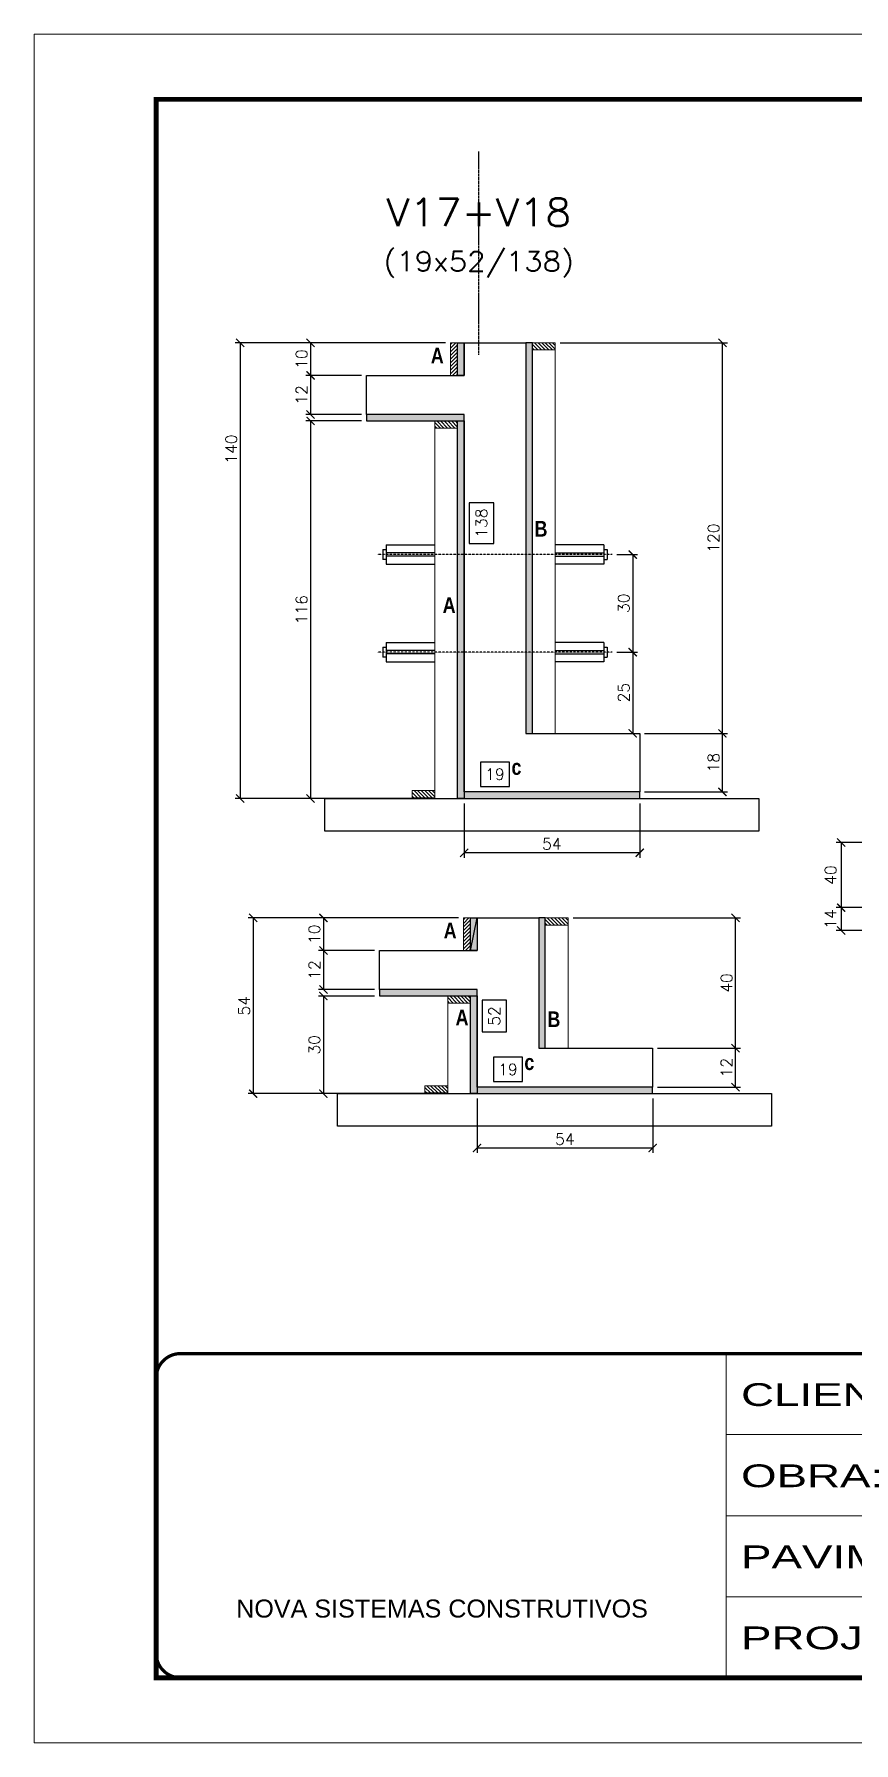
# Model space of a CAD drawing. Extents: x -10448 to -1189, y -11772 to 17235.
# Drawn here: x -5680 to -5176, y 8903 to 9953 of the extents above; entities that cross this region are included whole.
import ezdxf
from ezdxf.enums import TextEntityAlignment as Align

# ---------------------------------------------------------------- set-up
doc = ezdxf.new("R2010")
doc.units = 0
for name, pattern in [('CONTINUO', [0]), ('DASHED', [0.75, 0.5, -0.25]), ('HIDDEN', [0.375, 0.25, -0.125])]:
    doc.linetypes.add(name, pattern=pattern)
for name, color, linetype in [('barrote', 251, 'Continuous'), ('COTA', 241, 'Continuous'), ('Cota Seção (2x)', 4, 'Continuous'), ('detalhes', 4, 'Continuous'), ('Painéis', 200, 'Continuous'), ('TENSOR', 3, 'Continuous'), ('Texto de Titulo', 7, 'Continuous'), ('Texto Qtd Sarr', 242, 'Continuous')]:
    doc.layers.add(name, color=color, linetype=linetype)
for name, color, linetype, lineweight in [('CONCRETO', 251, 'Continuous', 25), ('Folhas', 255, 'Continuous', 9), ('Hachura', 251, 'Continuous', 9), ('Madeira', 126, 'Continuous', 18), ('SARRAFO DE PRESSAO', 251, 'DASHED', 9), ('Texto Seção', 7, 'Continuous', 15)]:
    doc.layers.add(name, color=color, linetype=linetype, lineweight=lineweight)
doc.styles.add('ARIAL', font='arial.ttf')
doc.styles.add('Romans', font='romans.shx')
doc.styles.add('TECNICA', font='techb___.ttf', dxfattribs={"height": 10})
doc.styles.add('Tecnologia', font='')
doc.styles.get('Tecnologia').set_extended_font_data('Forgotten Futurist')
doc.dimstyles.new('Cota Paínel', dxfattribs={"dimtxt": 7, "dimasz": 5, "dimexe": 3, "dimexo": 3, "dimgap": 3, "dimtad": 1, "dimdec": 1, "dimzin": 12, "dimdsep": 46, "dimtxsty": 'Romans', "dimblk": 'ARCHTICK', "dimcen": 0, "dimclrd": 4, "dimclre": 4, "dimclrt": 1, "dimadec": 1, "dimazin": 3, "dimtfac": 1, "dimtdec": 1, "dimtmove": 0, "dimatfit": 3, "dimldrblk": 'OBLIQUE', "dimfxl": 1, "dimtolj": 1, "dimtzin": 12, "dimarcsym": 0})
doc.dimstyles.new('Cota Seção (2x)', dxfattribs={"dimtxt": 7, "dimasz": 5, "dimexe": 3, "dimexo": 3, "dimgap": 2, "dimtad": 3, "dimdec": 1, "dimlfac": 0.5, "dimzin": 12, "dimdsep": 46, "dimtxsty": 'Romans', "dimblk": 'ARCHTICK', "dimcen": 0, "dimclrd": 4, "dimclre": 4, "dimclrt": 1, "dimadec": 1, "dimazin": 3, "dimtfac": 1, "dimtdec": 1, "dimtmove": 0, "dimatfit": 3, "dimldrblk": 'OBLIQUE', "dimfxl": 1, "dimtolj": 1, "dimtzin": 12, "dimarcsym": 0})
doc.dimstyles.new('Cota Seção interna', dxfattribs={"dimtxt": 7, "dimasz": 6, "dimexe": 0.18, "dimexo": 2, "dimgap": -4, "dimtad": 3, "dimdec": 1, "dimlfac": 0.5, "dimzin": 12, "dimdsep": 46, "dimtxsty": 'Romans', "dimblk": 'ARCHTICK', "dimcen": 0.09, "dimse1": 1, "dimse2": 1, "dimsd1": 1, "dimsd2": 1, "dimclrd": 180, "dimclre": 5, "dimclrt": 1, "dimadec": 0, "dimazin": 3, "dimtfac": 1, "dimtdec": 1, "dimtofl": 0, "dimtmove": 0, "dimatfit": 3, "dimldrblk": 'ARCHTICK', "dimfxl": 1, "dimtolj": 1, "dimtzin": 0, "dimarcsym": 0})

# ---------------------------------------------------------------- blocks, each defined once
blk = doc.blocks.new('9999999999')
at = {"color": 30, "linetype": 'CONTINUO'}
for p, q in [((98564.6, 34230.2), (98564.6, 34429.4)), ((98564.6, 34379.6), (99584, 34379.6)), ((98564.6, 34329.8), (99488, 34329.8)), ((98564.6, 34280), (99488, 34280))]:
    blk.add_line(p, q, dxfattribs=at)
at = {"color": 30, "linetype": 'CONTINUO', "const_width": 2}
blk.add_lwpolyline([(99584, 34230.2), (99584, 34414.4, 0.414214), (99569, 34429.4), (98229, 34429.4, 0.414214), (98214, 34414.4), (98214, 34245.2, 0.414214), (98229, 34230.2), (99584, 34230.2)], format="xyb", dxfattribs=at)
at = {"layer": 'Folhas'}
blk.add_lwpolyline([(98139, 34190.2), (99624, 34190.2), (99624, 35240.2), (98139, 35240.2)], close=True, dxfattribs=at)
at = {"layer": 'Folhas', "color": 30, "const_width": 3}
blk.add_lwpolyline([(98214, 34230.2), (99584, 34230.2), (99584, 35200.2), (98214, 35200.2)], close=True, dxfattribs=at)
at = {"color": 7, "linetype": 'Continuous', "ltscale": 5, "style": 'ARIAL'}
blk.add_text('NOVA SISTEMAS CONSTRUTIVOS', height=11.059, dxfattribs=at).set_placement((98263.2, 34267.2))
at = {"layer": 'Folhas', "color": 7, "style": 'Tecnologia', "width": 1.5}
for s, p in [('CLIENTE:', (98573.7, 34397.2)), ('OBRA:', (98573.7, 34347.3)), ('PAVIMENTO:', (98573.7, 34297.5)), ('PROJETO:', (98573.7, 34247.7))]:
    blk.add_text(s, height=14, dxfattribs=at).set_placement(p)
blk = doc.blocks.new('_ArchTick')
at = {"color": 0, "linetype": 'ByBlock', "const_width": 0.15}
blk.add_lwpolyline([(-0.5, -0.5), (0.5, 0.5)], dxfattribs=at)
blk = doc.blocks.new('*D721')
at = {"layer": 'COTA', "color": 4, "lineweight": -2, "transparency": 16777216}
for p, q in [((-5426.8, 9763.1), (-5512.8, 9763.1)), ((-5509.8, 9763.1), (-5509.8, 9743.1)), ((-5478.4, 9743.1), (-5512.8, 9743.1))]:
    blk.add_line(p, q, dxfattribs=at)
at = {"layer": 'Defpoints', "color": 0, "transparency": 16777216}
for p in [(-5423.8, 9763.1), (-5509.8, 9743.1), (-5475.4, 9743.1)]:
    blk.add_point(p, dxfattribs=at)
at = {"layer": 'COTA', "color": 4, "lineweight": -2, "transparency": 16777216, "xscale": 5, "yscale": 5, "zscale": 5}
for p, rotation in [((-5509.8, 9763.1), 90), ((-5509.8, 9743.1), 270)]:
    blk.add_blockref('_ArchTick', p, dxfattribs=dict(at, rotation=rotation))
at = {"layer": 'COTA', "color": 1, "transparency": 16777216, "insert": (-5515.3, 9753.1), "char_height": 7, "attachment_point": 5, "rotation": 90, "style": 'Romans'}
blk.add_mtext('\\A1;10', dxfattribs=at)
blk = doc.blocks.new('_Oblique')
at = {"color": 0, "linetype": 'ByBlock', "lineweight": -2}
blk.add_line((-0.5, -0.5), (0.5, 0.5), dxfattribs=at)
blk = doc.blocks.new('*D722')
at = {"layer": 'COTA', "color": 4, "lineweight": -2, "transparency": 16777216}
for p, q in [((-5321.4, 9573), (-5308.7, 9573)), ((-5311.7, 9573), (-5311.7, 9523.1)), ((-5321.4, 9523.1), (-5308.7, 9523.1))]:
    blk.add_line(p, q, dxfattribs=at)
at = {"layer": 'Defpoints', "color": 0, "transparency": 16777216}
for p in [(-5324.4, 9573), (-5324.4, 9523.1), (-5311.7, 9523.1)]:
    blk.add_point(p, dxfattribs=at)
at = {"layer": 'COTA', "color": 4, "lineweight": -2, "transparency": 16777216, "xscale": 5, "yscale": 5, "zscale": 5}
for p, rotation in [((-5311.7, 9573), 90), ((-5311.7, 9523.1), 270)]:
    blk.add_blockref('_ArchTick', p, dxfattribs=dict(at, rotation=rotation))
at = {"layer": 'COTA', "color": 1, "transparency": 16777216, "insert": (-5317.2, 9548.1), "char_height": 7, "attachment_point": 5, "rotation": 90, "style": 'Romans'}
blk.add_mtext('\\A1;25', dxfattribs=at)
blk = doc.blocks.new('*D723')
at = {"layer": 'COTA', "color": 4, "lineweight": -2, "transparency": 16777216}
for p, q in [((-5478.4, 9743.1), (-5512.8, 9743.1)), ((-5509.8, 9743.1), (-5509.8, 9719.1)), ((-5478.4, 9719.1), (-5512.8, 9719.1))]:
    blk.add_line(p, q, dxfattribs=at)
at = {"layer": 'Defpoints', "color": 0, "transparency": 16777216}
for p in [(-5475.4, 9743.1), (-5509.8, 9719.1), (-5475.4, 9719.1)]:
    blk.add_point(p, dxfattribs=at)
at = {"layer": 'COTA', "color": 4, "lineweight": -2, "transparency": 16777216, "xscale": 5, "yscale": 5, "zscale": 5}
for p, rotation in [((-5509.8, 9743.1), 90), ((-5509.8, 9719.1), 270)]:
    blk.add_blockref('_ArchTick', p, dxfattribs=dict(at, rotation=rotation))
at = {"layer": 'COTA', "color": 1, "transparency": 16777216, "insert": (-5515.3, 9731.1), "char_height": 7, "attachment_point": 5, "rotation": 90, "style": 'Romans'}
blk.add_mtext('\\A1;12', dxfattribs=at)
blk = doc.blocks.new('*D724')
at = {"layer": 'COTA', "color": 4, "lineweight": -2, "transparency": 16777216}
for p, q in [((-5478.4, 9715.1), (-5512.8, 9715.1)), ((-5509.8, 9715.1), (-5509.8, 9483.1)), ((-5436.4, 9483.1), (-5512.8, 9483.1))]:
    blk.add_line(p, q, dxfattribs=at)
at = {"layer": 'Defpoints', "color": 0, "transparency": 16777216}
for p in [(-5475.4, 9715.1), (-5509.8, 9483.1), (-5433.4, 9483.1)]:
    blk.add_point(p, dxfattribs=at)
at = {"layer": 'COTA', "color": 4, "lineweight": -2, "transparency": 16777216, "xscale": 5, "yscale": 5, "zscale": 5}
for p, rotation in [((-5509.8, 9715.1), 90), ((-5509.8, 9483.1), 270)]:
    blk.add_blockref('_ArchTick', p, dxfattribs=dict(at, rotation=rotation))
at = {"layer": 'COTA', "color": 1, "transparency": 16777216, "insert": (-5515.3, 9599.1), "char_height": 7, "attachment_point": 5, "rotation": 90, "style": 'Romans'}
blk.add_mtext('\\A1;116', dxfattribs=at)
blk = doc.blocks.new('*D725')
at = {"layer": 'COTA', "color": 4, "lineweight": -2, "transparency": 16777216}
for p, q in [((-5426.8, 9763.1), (-5556.1, 9763.1)), ((-5553.1, 9763.1), (-5553.1, 9483.1)), ((-5436.4, 9483.1), (-5556.1, 9483.1))]:
    blk.add_line(p, q, dxfattribs=at)
at = {"layer": 'Defpoints', "color": 0, "transparency": 16777216}
for p in [(-5423.8, 9763.1), (-5553.1, 9483.1), (-5433.4, 9483.1)]:
    blk.add_point(p, dxfattribs=at)
at = {"layer": 'COTA', "color": 4, "lineweight": -2, "transparency": 16777216, "xscale": 5, "yscale": 5, "zscale": 5}
for p, rotation in [((-5553.1, 9763.1), 90), ((-5553.1, 9483.1), 270)]:
    blk.add_blockref('_ArchTick', p, dxfattribs=dict(at, rotation=rotation))
at = {"layer": 'COTA', "color": 1, "transparency": 16777216, "insert": (-5558.6, 9697.8), "char_height": 7, "attachment_point": 5, "rotation": 90, "style": 'Romans'}
blk.add_mtext('\\A1;140', dxfattribs=at)
blk = doc.blocks.new('*D726')
at = {"layer": 'Cota Seção (2x)', "color": 180, "lineweight": -2, "transparency": 16777216}
for p, q in [((-5397.2, 9664.8), (-5412.2, 9664.8)), ((-5412.2, 9664.8), (-5412.2, 9639.8)), ((-5397.2, 9639.8), (-5397.2, 9664.8)), ((-5412.2, 9639.8), (-5397.2, 9639.8))]:
    blk.add_line(p, q, dxfattribs=at)
at = {"layer": 'Defpoints', "color": 0, "transparency": 16777216}
for p in [(-5415.4, 9763.1), (-5415.4, 9487.1), (-5393.2, 9487.1)]:
    blk.add_point(p, dxfattribs=at)
at = {"layer": 'Cota Seção (2x)', "color": 1, "transparency": 16777216, "insert": (-5404.7, 9652.3), "char_height": 7, "attachment_point": 5, "rotation": 90, "style": 'Romans'}
blk.add_mtext('\\A1;138', dxfattribs=at)
blk = doc.blocks.new('*D727')
at = {"layer": 'COTA', "color": 4, "lineweight": -2, "transparency": 16777216}
for p, q in [((-5415.4, 9480.1), (-5415.4, 9446.7)), ((-5307.4, 9480.1), (-5307.4, 9446.7)), ((-5307.4, 9449.7), (-5415.4, 9449.7))]:
    blk.add_line(p, q, dxfattribs=at)
at = {"layer": 'Defpoints', "color": 0, "transparency": 16777216}
for p in [(-5415.4, 9483.1), (-5307.4, 9483.1), (-5415.4, 9449.7)]:
    blk.add_point(p, dxfattribs=at)
at = {"layer": 'COTA', "color": 4, "lineweight": -2, "transparency": 16777216, "xscale": 5, "yscale": 5, "zscale": 5}
for p, rotation in [((-5415.4, 9449.7), 179.9999999998437), ((-5307.4, 9449.7), 359.9999999998437)]:
    blk.add_blockref('_ArchTick', p, dxfattribs=dict(at, rotation=rotation))
at = {"layer": 'COTA', "color": 1, "transparency": 16777216, "insert": (-5361.4, 9455.2), "char_height": 7, "attachment_point": 5, "style": 'Romans'}
blk.add_mtext('\\A1;54', dxfattribs=at)
blk = doc.blocks.new('*D728')
at = {"layer": 'Cota Seção (2x)', "color": 180, "lineweight": -2, "transparency": 16777216}
for p, q in [((-5387.4, 9505.5), (-5405.4, 9505.5)), ((-5405.4, 9505.5), (-5405.4, 9490.5)), ((-5387.4, 9490.5), (-5387.4, 9505.5)), ((-5405.4, 9490.5), (-5387.4, 9490.5))]:
    blk.add_line(p, q, dxfattribs=at)
at = {"layer": 'Defpoints', "color": 0, "transparency": 16777216}
for p in [(-5415.4, 9763.1), (-5377.4, 9763.1), (-5415.4, 9486.5)]:
    blk.add_point(p, dxfattribs=at)
at = {"layer": 'Cota Seção (2x)', "color": 1, "transparency": 16777216, "insert": (-5396.4, 9498), "char_height": 7, "attachment_point": 5, "style": 'Romans'}
blk.add_mtext('\\A1;19', dxfattribs=at)
blk = doc.blocks.new('*D729')
at = {"layer": 'COTA', "color": 4, "lineweight": -2, "transparency": 16777216}
for p, q in [((-5304.4, 9523.1), (-5253.5, 9523.1)), ((-5256.5, 9487.1), (-5256.5, 9523.1)), ((-5304.4, 9487.1), (-5253.5, 9487.1))]:
    blk.add_line(p, q, dxfattribs=at)
at = {"layer": 'Defpoints', "color": 0, "transparency": 16777216}
for p in [(-5307.4, 9523.1), (-5256.5, 9523.1), (-5307.4, 9487.1)]:
    blk.add_point(p, dxfattribs=at)
at = {"layer": 'COTA', "color": 4, "lineweight": -2, "transparency": 16777216, "xscale": 5, "yscale": 5, "zscale": 5}
for p, rotation in [((-5256.5, 9523.1), 90), ((-5256.5, 9487.1), 270)]:
    blk.add_blockref('_ArchTick', p, dxfattribs=dict(at, rotation=rotation))
at = {"layer": 'COTA', "color": 1, "transparency": 16777216, "insert": (-5262, 9505.1), "char_height": 7, "attachment_point": 5, "rotation": 90, "style": 'Romans'}
blk.add_mtext('\\A1;18', dxfattribs=at)
blk = doc.blocks.new('*D730')
at = {"layer": 'COTA', "color": 4, "lineweight": -2, "transparency": 16777216}
for p, q in [((-5356.4, 9763.1), (-5253.5, 9763.1)), ((-5256.5, 9523.1), (-5256.5, 9763.1)), ((-5304.4, 9523.1), (-5253.5, 9523.1))]:
    blk.add_line(p, q, dxfattribs=at)
at = {"layer": 'Defpoints', "color": 0, "transparency": 16777216}
for p in [(-5359.4, 9763.1), (-5256.5, 9763.1), (-5307.4, 9523.1)]:
    blk.add_point(p, dxfattribs=at)
at = {"layer": 'COTA', "color": 4, "lineweight": -2, "transparency": 16777216, "xscale": 5, "yscale": 5, "zscale": 5}
for p, rotation in [((-5256.5, 9763.1), 90), ((-5256.5, 9523.1), 270)]:
    blk.add_blockref('_ArchTick', p, dxfattribs=dict(at, rotation=rotation))
at = {"layer": 'COTA', "color": 1, "transparency": 16777216, "insert": (-5262, 9643.1), "char_height": 7, "attachment_point": 5, "rotation": 90, "style": 'Romans'}
blk.add_mtext('\\A1;120', dxfattribs=at)
blk = doc.blocks.new('titulo1')
at = {"layer": 'Defpoints', "color": 252, "linetype": 'HIDDEN', "ltscale": 2}
blk.add_line((0, 0), (0, 125), dxfattribs=at)
at = {"layer": 'Defpoints', "style": 'Romans', "oblique": 15}
blk.add_attdef('FOLHA', text='', height=10, dxfattribs=at).set_placement((0, 15.6), align=Align.MIDDLE_CENTER)
at = {"layer": 'Texto Qtd Sarr', "color": 3, "style": 'Romans', "oblique": 15}
for tag, height, p in [('TITULO', 17, (0, 71.4)), ('SEÇÃO', 12, (0, 41.5))]:
    blk.add_attdef(tag, text='', height=height, dxfattribs=at).set_placement(p, align=Align.MIDDLE_CENTER)
blk = doc.blocks.new('*D731')
at = {"layer": 'COTA', "color": 4, "lineweight": -2, "transparency": 16777216}
for p, q in [((-5321.4, 9633), (-5308.7, 9633)), ((-5311.7, 9633), (-5311.7, 9573.1)), ((-5321.4, 9573.1), (-5308.7, 9573.1))]:
    blk.add_line(p, q, dxfattribs=at)
at = {"layer": 'Defpoints', "color": 0, "transparency": 16777216}
for p in [(-5324.4, 9633), (-5324.4, 9573.1), (-5311.7, 9573.1)]:
    blk.add_point(p, dxfattribs=at)
at = {"layer": 'COTA', "color": 4, "lineweight": -2, "transparency": 16777216, "xscale": 5, "yscale": 5, "zscale": 5}
for p, rotation in [((-5311.7, 9633), 90), ((-5311.7, 9573.1), 270)]:
    blk.add_blockref('_ArchTick', p, dxfattribs=dict(at, rotation=rotation))
at = {"layer": 'COTA', "color": 1, "transparency": 16777216, "insert": (-5317.2, 9603.1), "char_height": 7, "attachment_point": 5, "rotation": 90, "style": 'Romans'}
blk.add_mtext('\\A1;30', dxfattribs=at)
blk = doc.blocks.new('*D732')
at = {"layer": 'COTA', "color": 4, "lineweight": -2, "transparency": 16777216}
for p, q in [((-5418.8, 9409.7), (-5504.9, 9409.7)), ((-5501.9, 9409.7), (-5501.9, 9389.7)), ((-5470.4, 9389.7), (-5504.9, 9389.7))]:
    blk.add_line(p, q, dxfattribs=at)
at = {"layer": 'Defpoints', "color": 0, "transparency": 16777216}
for p in [(-5415.8, 9409.7), (-5501.9, 9389.7), (-5467.4, 9389.7)]:
    blk.add_point(p, dxfattribs=at)
at = {"layer": 'COTA', "color": 4, "lineweight": -2, "transparency": 16777216, "xscale": 5, "yscale": 5, "zscale": 5}
for p, rotation in [((-5501.9, 9409.7), 90), ((-5501.9, 9389.7), 270)]:
    blk.add_blockref('_ArchTick', p, dxfattribs=dict(at, rotation=rotation))
at = {"layer": 'COTA', "color": 1, "transparency": 16777216, "insert": (-5507.4, 9399.7), "char_height": 7, "attachment_point": 5, "rotation": 90, "style": 'Romans'}
blk.add_mtext('\\A1;10', dxfattribs=at)
blk = doc.blocks.new('*D733')
at = {"layer": 'COTA', "color": 4, "lineweight": -2, "transparency": 16777216}
for p, q in [((-5470.4, 9389.7), (-5504.9, 9389.7)), ((-5501.9, 9389.7), (-5501.9, 9365.7)), ((-5470.4, 9365.7), (-5504.9, 9365.7))]:
    blk.add_line(p, q, dxfattribs=at)
at = {"layer": 'Defpoints', "color": 0, "transparency": 16777216}
for p in [(-5467.4, 9389.7), (-5501.9, 9365.7), (-5467.4, 9365.7)]:
    blk.add_point(p, dxfattribs=at)
at = {"layer": 'COTA', "color": 4, "lineweight": -2, "transparency": 16777216, "xscale": 5, "yscale": 5, "zscale": 5}
for p, rotation in [((-5501.9, 9389.7), 90), ((-5501.9, 9365.7), 270)]:
    blk.add_blockref('_ArchTick', p, dxfattribs=dict(at, rotation=rotation))
at = {"layer": 'COTA', "color": 1, "transparency": 16777216, "insert": (-5507.4, 9377.7), "char_height": 7, "attachment_point": 5, "rotation": 90, "style": 'Romans'}
blk.add_mtext('\\A1;12', dxfattribs=at)
blk = doc.blocks.new('*D734')
at = {"layer": 'COTA', "color": 4, "lineweight": -2, "transparency": 16777216}
for p, q in [((-5470.4, 9361.7), (-5504.9, 9361.7)), ((-5501.9, 9361.7), (-5501.9, 9301.7)), ((-5428.4, 9301.7), (-5504.9, 9301.7))]:
    blk.add_line(p, q, dxfattribs=at)
at = {"layer": 'Defpoints', "color": 0, "transparency": 16777216}
for p in [(-5467.4, 9361.7), (-5501.9, 9301.7), (-5425.4, 9301.7)]:
    blk.add_point(p, dxfattribs=at)
at = {"layer": 'COTA', "color": 4, "lineweight": -2, "transparency": 16777216, "xscale": 5, "yscale": 5, "zscale": 5}
for p, rotation in [((-5501.9, 9361.7), 90), ((-5501.9, 9301.7), 270)]:
    blk.add_blockref('_ArchTick', p, dxfattribs=dict(at, rotation=rotation))
at = {"layer": 'COTA', "color": 1, "transparency": 16777216, "insert": (-5507.4, 9331.7), "char_height": 7, "attachment_point": 5, "rotation": 90, "style": 'Romans'}
blk.add_mtext('\\A1;30', dxfattribs=at)
blk = doc.blocks.new('*D735')
at = {"layer": 'COTA', "color": 4, "lineweight": -2, "transparency": 16777216}
for p, q in [((-5418.8, 9409.7), (-5548.1, 9409.7)), ((-5545.1, 9409.7), (-5545.1, 9301.7)), ((-5428.4, 9301.7), (-5548.1, 9301.7))]:
    blk.add_line(p, q, dxfattribs=at)
at = {"layer": 'Defpoints', "color": 0, "transparency": 16777216}
for p in [(-5415.8, 9409.7), (-5545.1, 9301.7), (-5425.4, 9301.7)]:
    blk.add_point(p, dxfattribs=at)
at = {"layer": 'COTA', "color": 4, "lineweight": -2, "transparency": 16777216, "xscale": 5, "yscale": 5, "zscale": 5}
for p, rotation in [((-5545.1, 9409.7), 90), ((-5545.1, 9301.7), 270)]:
    blk.add_blockref('_ArchTick', p, dxfattribs=dict(at, rotation=rotation))
at = {"layer": 'COTA', "color": 1, "transparency": 16777216, "insert": (-5550.6, 9355.7), "char_height": 7, "attachment_point": 5, "rotation": 90, "style": 'Romans'}
blk.add_mtext('\\A1;54', dxfattribs=at)
blk = doc.blocks.new('*D736')
at = {"layer": 'Cota Seção (2x)', "color": 180, "lineweight": -2, "transparency": 16777216}
for p, q in [((-5389.3, 9359.1), (-5404.3, 9359.1)), ((-5404.3, 9359.1), (-5404.3, 9339.7)), ((-5389.3, 9339.7), (-5389.3, 9359.1)), ((-5404.3, 9339.7), (-5389.3, 9339.7))]:
    blk.add_line(p, q, dxfattribs=at)
at = {"layer": 'Defpoints', "color": 0, "transparency": 16777216}
for p in [(-5407.4, 9409.7), (-5407.4, 9305.7), (-5385.3, 9305.7)]:
    blk.add_point(p, dxfattribs=at)
at = {"layer": 'Cota Seção (2x)', "color": 1, "transparency": 16777216, "insert": (-5396.8, 9349.4), "char_height": 7, "attachment_point": 5, "rotation": 90, "style": 'Romans'}
blk.add_mtext('\\A1;52', dxfattribs=at)
blk = doc.blocks.new('*D737')
at = {"layer": 'COTA', "color": 4, "lineweight": -2, "transparency": 16777216}
for p, q in [((-5407.4, 9298.7), (-5407.4, 9265.3)), ((-5299.4, 9298.7), (-5299.4, 9265.3)), ((-5299.4, 9268.3), (-5407.4, 9268.3))]:
    blk.add_line(p, q, dxfattribs=at)
at = {"layer": 'Defpoints', "color": 0, "transparency": 16777216}
for p in [(-5407.4, 9301.7), (-5299.4, 9301.7), (-5407.4, 9268.3)]:
    blk.add_point(p, dxfattribs=at)
at = {"layer": 'COTA', "color": 4, "lineweight": -2, "transparency": 16777216, "xscale": 5, "yscale": 5, "zscale": 5}
for p, rotation in [((-5407.4, 9268.3), 179.9999999998437), ((-5299.4, 9268.3), 359.9999999998437)]:
    blk.add_blockref('_ArchTick', p, dxfattribs=dict(at, rotation=rotation))
at = {"layer": 'COTA', "color": 1, "transparency": 16777216, "insert": (-5353.4, 9273.8), "char_height": 7, "attachment_point": 5, "style": 'Romans'}
blk.add_mtext('\\A1;54', dxfattribs=at)
blk = doc.blocks.new('*D738')
at = {"layer": 'Cota Seção (2x)', "color": 180, "lineweight": -2, "transparency": 16777216}
for p, q in [((-5379.4, 9324.1), (-5397.4, 9324.1)), ((-5397.4, 9324.1), (-5397.4, 9309.1)), ((-5379.4, 9309.1), (-5379.4, 9324.1)), ((-5397.4, 9309.1), (-5379.4, 9309.1))]:
    blk.add_line(p, q, dxfattribs=at)
at = {"layer": 'Defpoints', "color": 0, "transparency": 16777216}
for p in [(-5407.4, 9409.7), (-5369.4, 9409.7), (-5407.4, 9305.1)]:
    blk.add_point(p, dxfattribs=at)
at = {"layer": 'Cota Seção (2x)', "color": 1, "transparency": 16777216, "insert": (-5388.4, 9316.6), "char_height": 7, "attachment_point": 5, "style": 'Romans'}
blk.add_mtext('\\A1;19', dxfattribs=at)
blk = doc.blocks.new('*D739')
at = {"layer": 'COTA', "color": 4, "lineweight": -2, "transparency": 16777216}
for p, q in [((-5296.4, 9329.7), (-5245.5, 9329.7)), ((-5248.5, 9305.7), (-5248.5, 9329.7)), ((-5296.4, 9305.7), (-5245.5, 9305.7))]:
    blk.add_line(p, q, dxfattribs=at)
at = {"layer": 'Defpoints', "color": 0, "transparency": 16777216}
for p in [(-5299.4, 9329.7), (-5248.5, 9329.7), (-5299.4, 9305.7)]:
    blk.add_point(p, dxfattribs=at)
at = {"layer": 'COTA', "color": 4, "lineweight": -2, "transparency": 16777216, "xscale": 5, "yscale": 5, "zscale": 5}
for p, rotation in [((-5248.5, 9329.7), 90), ((-5248.5, 9305.7), 270)]:
    blk.add_blockref('_ArchTick', p, dxfattribs=dict(at, rotation=rotation))
at = {"layer": 'COTA', "color": 1, "transparency": 16777216, "insert": (-5254, 9317.7), "char_height": 7, "attachment_point": 5, "rotation": 90, "style": 'Romans'}
blk.add_mtext('\\A1;12', dxfattribs=at)
blk = doc.blocks.new('*D740')
at = {"layer": 'COTA', "color": 4, "lineweight": -2, "transparency": 16777216}
for p, q in [((-5348.4, 9409.7), (-5245.5, 9409.7)), ((-5248.5, 9329.7), (-5248.5, 9409.7)), ((-5296.4, 9329.7), (-5245.5, 9329.7))]:
    blk.add_line(p, q, dxfattribs=at)
at = {"layer": 'Defpoints', "color": 0, "transparency": 16777216}
for p in [(-5351.4, 9409.7), (-5248.5, 9409.7), (-5299.4, 9329.7)]:
    blk.add_point(p, dxfattribs=at)
at = {"layer": 'COTA', "color": 4, "lineweight": -2, "transparency": 16777216, "xscale": 5, "yscale": 5, "zscale": 5}
for p, rotation in [((-5248.5, 9409.7), 90), ((-5248.5, 9329.7), 270)]:
    blk.add_blockref('_ArchTick', p, dxfattribs=dict(at, rotation=rotation))
at = {"layer": 'COTA', "color": 1, "transparency": 16777216, "insert": (-5254, 9369.7), "char_height": 7, "attachment_point": 5, "rotation": 90, "style": 'Romans'}
blk.add_mtext('\\A1;40', dxfattribs=at)
blk = doc.blocks.new('*D1244')
at = {"layer": 'COTA', "color": 4, "lineweight": -2, "transparency": 16777216}
for p, q in [((-5164.4, 9456), (-5186.5, 9456)), ((-5183.5, 9456), (-5183.5, 9416)), ((-5164.4, 9416), (-5186.5, 9416))]:
    blk.add_line(p, q, dxfattribs=at)
at = {"layer": 'Defpoints', "color": 0, "transparency": 16777216}
for p in [(-5161.4, 9456), (-5183.5, 9416), (-5161.4, 9416)]:
    blk.add_point(p, dxfattribs=at)
at = {"layer": 'COTA', "color": 4, "lineweight": -2, "transparency": 16777216, "xscale": 5, "yscale": 5, "zscale": 5}
for p, rotation in [((-5183.5, 9456), 90), ((-5183.5, 9416), 270)]:
    blk.add_blockref('_ArchTick', p, dxfattribs=dict(at, rotation=rotation))
at = {"layer": 'COTA', "color": 1, "transparency": 16777216, "insert": (-5190, 9436), "char_height": 7, "attachment_point": 5, "rotation": 90, "style": 'Romans'}
blk.add_mtext('\\A1;40', dxfattribs=at)
blk = doc.blocks.new('*D1245')
at = {"layer": 'COTA', "color": 4, "lineweight": -2, "transparency": 16777216}
for p, q in [((-5164.4, 9416), (-5186.5, 9416)), ((-5183.5, 9416), (-5183.5, 9402)), ((-5164.4, 9402), (-5186.5, 9402))]:
    blk.add_line(p, q, dxfattribs=at)
at = {"layer": 'Defpoints', "color": 0, "transparency": 16777216}
for p in [(-5161.4, 9416), (-5183.5, 9402), (-5161.4, 9402)]:
    blk.add_point(p, dxfattribs=at)
at = {"layer": 'COTA', "color": 4, "lineweight": -2, "transparency": 16777216, "xscale": 5, "yscale": 5, "zscale": 5}
for p, rotation in [((-5183.5, 9416), 90), ((-5183.5, 9402), 270)]:
    blk.add_blockref('_ArchTick', p, dxfattribs=dict(at, rotation=rotation))
at = {"layer": 'COTA', "color": 1, "transparency": 16777216, "insert": (-5190, 9409), "char_height": 7, "attachment_point": 5, "rotation": 90, "style": 'Romans'}
blk.add_mtext('\\A1;14', dxfattribs=at)

msp = doc.modelspace()

# ---------------------------------------------------------------- hatches: boundary and pattern name
at = {"layer": 'Hachura'}
h = msp.add_hatch(dxfattribs=at)
h.set_pattern_fill('ANSI31', color=256, scale=0.5, angle=180, style=0)
h.set_pattern_definition([(225, (-13904.6089, -13450.9729), (1.12253202, -1.12253202), [])])
h.paths.add_polyline_path([(-5419.37, 9763.1), (-5423.77, 9763.1), (-5423.77, 9743.1), (-5419.37, 9743.1)])
h = msp.add_hatch(color=256, dxfattribs=at)
h.dxf.hatch_style = 1
h.paths.add_polyline_path([(-5419.37, 9763.1), (-5415.37, 9763.1), (-5415.37, 9743.1), (-5419.37, 9743.1)])
h = msp.add_hatch(color=256, dxfattribs=at)
h.dxf.hatch_style = 1
h.paths.add_polyline_path([(-5377.37, 9523.1), (-5373.37, 9523.1), (-5373.37, 9763.1), (-5377.37, 9763.1)])
h = msp.add_hatch(dxfattribs=at)
h.set_pattern_fill('ANSI31', color=256, scale=0.5, angle=90, style=0)
h.set_pattern_definition([(135, (-28178.5304, 18066.346), (-1.12253202, -1.12253202), [])])
h.paths.add_polyline_path([(-5359.37, 9763.1), (-5359.37, 9758.7), (-5373.37, 9758.7), (-5373.37, 9763.1)])
h = msp.add_hatch(color=256, dxfattribs=at)
h.dxf.hatch_style = 1
h.paths.add_polyline_path([(-5415.37, 9715.1), (-5415.37, 9719.1), (-5475.37, 9719.1), (-5475.37, 9715.1)])
h = msp.add_hatch(dxfattribs=at)
h.set_pattern_fill('ANSI31', color=256, scale=0.5, angle=270, style=0)
h.set_pattern_definition([(315, (17780.71, 1229.8585), (1.12253202, 1.12253202), [])])
h.paths.add_polyline_path([(-5433.37, 9715.1), (-5433.37, 9710.7), (-5419.37, 9710.7), (-5419.37, 9715.1)])
h = msp.add_hatch(color=256, dxfattribs=at)
h.dxf.hatch_style = 1
h.paths.add_polyline_path([(-5415.37, 9715.1), (-5419.37, 9715.1), (-5419.37, 9483.1), (-5415.37, 9483.1)])
h = msp.add_hatch(dxfattribs=at)
h.set_pattern_fill('ANSI31', color=256, scale=0.5, angle=270, style=0)
h.set_pattern_definition([(315, (17636.71, 1253.8585), (1.12253202, 1.12253202), [])])
h.paths.add_polyline_path([(-5447.37, 9483.5), (-5447.37, 9487.9), (-5433.37, 9487.9), (-5433.37, 9483.5)])
h = msp.add_hatch(color=256, dxfattribs=at)
h.dxf.hatch_style = 1
h.paths.add_polyline_path([(-5307.37, 9483.1), (-5307.37, 9487.1), (-5415.37, 9487.1), (-5415.37, 9483.1)])
h = msp.add_hatch(dxfattribs=at)
h.set_pattern_fill('ANSI31', color=256, scale=0.5, angle=180, style=0)
h.set_pattern_definition([(225, (-13896.6863, -13804.3448), (1.12253202, -1.12253202), [])])
h.paths.add_polyline_path([(-5411.44, 9409.73), (-5415.84, 9409.73), (-5415.84, 9389.73), (-5411.44, 9389.73)])
h = msp.add_hatch(color=256, dxfattribs=at)
h.dxf.hatch_style = 1
h.paths.add_polyline_path([(-5411.44, 9409.73), (-5407.44, 9409.73), (-5407.44, 9389.73), (-5411.44, 9389.73)])
h = msp.add_hatch(color=256, dxfattribs=at)
h.dxf.hatch_style = 1
h.paths.add_polyline_path([(-5369.44, 9329.73), (-5365.44, 9329.73), (-5365.44, 9409.73), (-5369.44, 9409.73)])
h = msp.add_hatch(dxfattribs=at)
h.set_pattern_fill('ANSI31', color=256, scale=0.5, angle=90, style=0)
h.set_pattern_definition([(135, (-28170.6079, 17712.974), (-1.12253202, -1.12253202), [])])
h.paths.add_polyline_path([(-5351.44, 9409.73), (-5351.44, 9405.33), (-5365.44, 9405.33), (-5365.44, 9409.73)])
h = msp.add_hatch(color=256, dxfattribs=at)
h.dxf.hatch_style = 1
h.paths.add_polyline_path([(-5407.44, 9361.73), (-5407.44, 9365.73), (-5467.44, 9365.73), (-5467.44, 9361.73)])
h = msp.add_hatch(dxfattribs=at)
h.set_pattern_fill('ANSI31', color=256, scale=0.5, angle=270, style=0)
h.set_pattern_definition([(315, (17788.6325, 876.4865), (1.12253202, 1.12253202), [])])
h.paths.add_polyline_path([(-5425.44, 9361.73), (-5425.44, 9357.33), (-5411.44, 9357.33), (-5411.44, 9361.73)])
h = msp.add_hatch(color=256, dxfattribs=at)
h.dxf.hatch_style = 1
h.paths.add_polyline_path([(-5407.44, 9361.73), (-5411.44, 9361.73), (-5411.44, 9301.73), (-5407.44, 9301.73)])
h = msp.add_hatch(dxfattribs=at)
h.set_pattern_fill('ANSI31', color=256, scale=0.5, angle=270, style=0)
h.set_pattern_definition([(315, (17644.6325, 1072.4865), (1.12253202, 1.12253202), [])])
h.paths.add_polyline_path([(-5439.44, 9302.13), (-5439.44, 9306.53), (-5425.44, 9306.53), (-5425.44, 9302.13)])
h = msp.add_hatch(color=256, dxfattribs=at)
h.dxf.hatch_style = 1
h.paths.add_polyline_path([(-5299.44, 9301.73), (-5299.44, 9305.73), (-5407.44, 9305.73), (-5407.44, 9301.73)])

# ---------------------------------------------------------------- linework, layer by layer
at = {"ltscale": 3}
for p, q in [((-5463.37, 9639), (-5463.37, 9627)), ((-5463.37, 9639), (-5433.37, 9639)), ((-5329.37, 9639), (-5359.37, 9639)), ((-5329.37, 9639), (-5329.37, 9627)), ((-5465.37, 9636), (-5465.37, 9630)), ((-5465.37, 9636), (-5463.37, 9636)), ((-5463.37, 9630), (-5465.37, 9630)), ((-5433.37, 9634), (-5463.37, 9634)), ((-5433.37, 9632), (-5463.37, 9632)), ((-5359.37, 9634), (-5329.37, 9634)), ((-5359.37, 9632), (-5329.37, 9632)), ((-5329.37, 9636), (-5327.37, 9636)), ((-5329.37, 9630), (-5327.37, 9630)), ((-5327.37, 9636), (-5327.37, 9630)), ((-5463.37, 9627), (-5433.37, 9627)), ((-5329.37, 9627), (-5359.37, 9627)), ((-5465.37, 9576), (-5465.37, 9570)), ((-5465.37, 9576), (-5463.37, 9576)), ((-5463.37, 9579), (-5463.37, 9567)), ((-5463.37, 9579), (-5433.37, 9579)), ((-5329.37, 9579), (-5359.37, 9579)), ((-5329.37, 9579), (-5329.37, 9567)), ((-5329.37, 9576), (-5327.37, 9576)), ((-5327.37, 9576), (-5327.37, 9570)), ((-5463.37, 9570), (-5465.37, 9570)), ((-5433.37, 9574), (-5463.37, 9574)), ((-5433.37, 9572), (-5463.37, 9572)), ((-5463.37, 9567), (-5433.37, 9567)), ((-5359.37, 9574), (-5329.37, 9574)), ((-5359.37, 9572), (-5329.37, 9572)), ((-5329.37, 9567), (-5359.37, 9567)), ((-5329.37, 9570), (-5327.37, 9570))]:
    msp.add_line(p, q, dxfattribs=at)
at = {"layer": 'barrote'}
for points in [[(-5234.18, 9463.1), (-5501.09, 9463.1), (-5501.09, 9483.1), (-5234.18, 9483.1)], [(-5226.26, 9281.73), (-5493.17, 9281.73), (-5493.17, 9301.73), (-5226.26, 9301.73)]]:
    msp.add_lwpolyline(points, close=True, dxfattribs=at)
at = {"layer": 'CONCRETO'}
for points in [[(-5377.37, 9763.1), (-5377.37, 9523.1), (-5307.37, 9523.1), (-5307.37, 9487.1), (-5307.37, 9487.1), (-5307.37, 9487.1), (-5415.37, 9487.1), (-5415.37, 9719.1), (-5475.37, 9719.1), (-5475.37, 9743.1), (-5415.37, 9743.1)], [(-5415.37, 9743.1), (-5415.37, 9753.1), (-5415.37, 9763.1), (-5377.37, 9763.1)], [(-5369.44, 9409.73), (-5369.44, 9329.73), (-5299.44, 9329.73), (-5299.44, 9305.73), (-5299.44, 9305.73), (-5299.44, 9305.73), (-5407.44, 9305.73), (-5407.44, 9365.73), (-5467.44, 9365.73), (-5467.44, 9389.73), (-5407.44, 9389.73)], [(-5407.44, 9389.73), (-5411.44, 9389.73), (-5407.44, 9409.73), (-5369.44, 9409.73)]]:
    msp.add_lwpolyline(points, dxfattribs=at)
at = {"layer": 'Madeira'}
for points in [[(-5419.37, 9763.1), (-5423.77, 9763.1), (-5423.77, 9743.1), (-5419.37, 9743.1)], [(-5359.37, 9763.1), (-5359.37, 9758.7), (-5373.37, 9758.7), (-5373.37, 9763.1)], [(-5359.37, 9523.1), (-5373.37, 9523.1), (-5373.37, 9763.1), (-5359.37, 9763.1)], [(-5433.37, 9715.1), (-5433.37, 9710.7), (-5419.37, 9710.7), (-5419.37, 9715.1)], [(-5433.37, 9715.1), (-5419.37, 9715.1), (-5419.37, 9483.1), (-5433.37, 9483.1)], [(-5447.37, 9483.5), (-5447.37, 9487.9), (-5433.37, 9487.9), (-5433.37, 9483.5)], [(-5411.44, 9409.73), (-5415.84, 9409.73), (-5415.84, 9389.73), (-5411.44, 9389.73)], [(-5351.44, 9409.73), (-5351.44, 9405.33), (-5365.44, 9405.33), (-5365.44, 9409.73)], [(-5351.44, 9329.73), (-5365.44, 9329.73), (-5365.44, 9409.73), (-5351.44, 9409.73)], [(-5425.44, 9361.73), (-5425.44, 9357.33), (-5411.44, 9357.33), (-5411.44, 9361.73)], [(-5425.44, 9361.73), (-5411.44, 9361.73), (-5411.44, 9301.73), (-5425.44, 9301.73)], [(-5439.44, 9302.13), (-5439.44, 9306.53), (-5425.44, 9306.53), (-5425.44, 9302.13)]]:
    msp.add_lwpolyline(points, close=True, dxfattribs=at)
at = {"layer": 'Painéis'}
for points in [[(-5419.37, 9763.1), (-5415.37, 9763.1), (-5415.37, 9743.1), (-5419.37, 9743.1)], [(-5373.37, 9763.1), (-5377.37, 9763.1), (-5377.37, 9523.1), (-5373.37, 9523.1)], [(-5415.37, 9715.1), (-5415.37, 9719.1), (-5475.37, 9719.1), (-5475.37, 9715.1)], [(-5419.37, 9715.1), (-5415.37, 9715.1), (-5415.37, 9483.1), (-5419.37, 9483.1)], [(-5307.37, 9483.1), (-5307.37, 9487.1), (-5415.37, 9487.1), (-5415.37, 9483.1)], [(-5411.44, 9409.73), (-5407.44, 9409.73), (-5407.44, 9389.73), (-5411.44, 9389.73)], [(-5365.44, 9409.73), (-5369.44, 9409.73), (-5369.44, 9329.73), (-5365.44, 9329.73)], [(-5407.44, 9361.73), (-5407.44, 9365.73), (-5467.44, 9365.73), (-5467.44, 9361.73)], [(-5411.44, 9361.73), (-5407.44, 9361.73), (-5407.44, 9301.73), (-5411.44, 9301.73)], [(-5299.44, 9301.73), (-5299.44, 9305.73), (-5407.44, 9305.73), (-5407.44, 9301.73)]]:
    msp.add_lwpolyline(points, close=True, dxfattribs=at)
at = {"layer": 'TENSOR', "linetype": 'HIDDEN', "ltscale": 0.5}
for p, q in [((-5324.37, 9633), (-5468.67, 9633)), ((-5324.37, 9573), (-5468.67, 9573))]:
    msp.add_line(p, q, dxfattribs=at)

# ---------------------------------------------------------------- block references
at = {"layer": 'SARRAFO DE PRESSAO', "color": 6, "linetype": 'ByBlock'}
msp.add_blockref('9999999999', (-103818.76, -25287.43), dxfattribs=at)
at = {"layer": 'Texto Seção'}
ref = msp.add_blockref('titulo1', (-5406.4, 9755.72), dxfattribs=dict(at, xscale=-1))
ref.add_attrib('TITULO', 'V17+V18', dxfattribs={"layer": 'Texto de Titulo', "color": 7, "height": 17, "style": 'Romans', "width": 1.1}).set_placement((-5406.4, 9843.22), align=Align.MIDDLE_CENTER)
ref.add_attrib('SEÇÃO', '(19x52/138)', dxfattribs={"layer": 'Texto de Titulo', "color": 7, "height": 12, "style": 'Romans', "width": 1.1}).set_placement((-5406.4, 9813.22), align=Align.MIDDLE_CENTER)

# ---------------------------------------------------------------- texts
at = {"layer": 'detalhes', "style": 'TECNICA'}
for s, p in [('A', (-5435.85, 9750.5)), ('B', (-5372.06, 9644.02)), ('A', (-5428.55, 9597.12)), ('c', (-5386.24, 9497.6)), ('A', (-5427.93, 9397.12)), ('A', (-5420.62, 9343.75)), ('B', (-5364.14, 9342.65)), ('c', (-5378.32, 9316.22))]:
    msp.add_text(s, height=9.6, rotation=360, dxfattribs=at).set_placement(p)

# ---------------------------------------------------------------- dimensions: what is measured, and where the dimension line sits
at = {"layer": 'COTA'}
for base, p1, p2, dimstyle, picture, middle in [((-5553.05, 9483.1), (-5423.77, 9763.1), (-5433.37, 9483.1), 'Cota Seção (2x)', '*D725', (-5553.05, 9697.82)), ((-5183.48, 9401.95), (-5161.36, 9415.95), (-5161.36, 9401.95), 'Cota Paínel', '*D1245', (-5183.48, 9408.95)), ((-5545.13, 9301.73), (-5415.84, 9409.73), (-5425.44, 9301.73), 'Cota Seção (2x)', '*D735', (-5545.13, 9355.73))]:
    dim = msp.add_linear_dim(base=base, p1=p1, p2=p2, angle=90, dimstyle=dimstyle, dxfattribs=at)
    dim.commit()
    dim.dimension.update_dxf_attribs({"geometry": picture, "text_midpoint": middle, "dimtype": 160})
for base, p1, p2, angle, dimstyle, picture, middle in [((-5509.82, 9743.1), (-5423.77, 9763.1), (-5475.37, 9743.1), 90, 'Cota Seção (2x)', '*D721', (-5515.32, 9753.1)), ((-5256.46, 9763.1), (-5307.37, 9523.1), (-5359.37, 9763.1), 90, 'Cota Seção (2x)', '*D730', (-5261.96, 9643.1)), ((-5509.82, 9719.1), (-5475.37, 9743.1), (-5475.37, 9719.1), 90, 'Cota Seção (2x)', '*D723', (-5515.32, 9731.1)), ((-5509.82, 9483.1), (-5475.37, 9715.1), (-5433.37, 9483.1), 90, 'Cota Seção (2x)', '*D724', (-5515.32, 9599.1)), ((-5311.6767, 9573.1022), (-5324.3651, 9633.0023), (-5324.3651, 9573.1022), 90, 'Cota Seção (2x)', '*D731', (-5317.1767, 9603.0523)), ((-5311.6767, 9523.1022), (-5324.3651, 9573.0023), (-5324.3651, 9523.1022), 90, 'Cota Seção (2x)', '*D722', (-5317.1767, 9548.0523)), ((-5256.46, 9523.1), (-5307.37, 9487.1), (-5307.37, 9523.1), 90, 'Cota Seção (2x)', '*D729', (-5261.96, 9505.1)), ((-5415.37, 9449.66), (-5307.37, 9483.1), (-5415.37, 9483.1), 180, 'Cota Seção (2x)', '*D727', (-5361.37, 9455.16)), ((-5183.48, 9415.95), (-5161.36, 9455.95), (-5161.36, 9415.95), 90, 'Cota Paínel', '*D1244', (-5189.98, 9435.95)), ((-5501.9, 9389.73), (-5415.84, 9409.73), (-5467.44, 9389.73), 90, 'Cota Seção (2x)', '*D732', (-5507.4, 9399.73)), ((-5248.54, 9409.73), (-5299.44, 9329.73), (-5351.44, 9409.73), 90, 'Cota Seção (2x)', '*D740', (-5254.04, 9369.73)), ((-5501.9, 9365.73), (-5467.44, 9389.73), (-5467.44, 9365.73), 90, 'Cota Seção (2x)', '*D733', (-5507.4, 9377.73)), ((-5501.9, 9301.73), (-5467.44, 9361.73), (-5425.44, 9301.73), 90, 'Cota Seção (2x)', '*D734', (-5507.4, 9331.73)), ((-5248.54, 9329.73), (-5299.44, 9305.73), (-5299.44, 9329.73), 90, 'Cota Seção (2x)', '*D739', (-5254.04, 9317.73)), ((-5407.44, 9268.29), (-5299.44, 9301.73), (-5407.44, 9301.73), 180, 'Cota Seção (2x)', '*D737', (-5353.44, 9273.79))]:
    dim = msp.add_linear_dim(base=base, p1=p1, p2=p2, angle=angle, dimstyle=dimstyle, dxfattribs=at)
    dim.commit()
    dim.dimension.update_dxf_attribs({"geometry": picture, "text_midpoint": middle})
at = {"layer": 'Cota Seção (2x)'}
for base, p1, p2, angle, picture, middle in [((-5393.23, 9487.1), (-5415.37, 9763.1), (-5415.37, 9487.1), 90, '*D726', (-5393.23, 9652.34)), ((-5415.37, 9486.52), (-5377.37, 9763.1), (-5415.37, 9763.1), 180, '*D728', (-5396.37, 9486.52)), ((-5385.31, 9305.73), (-5407.44, 9409.73), (-5407.44, 9305.73), 90, '*D736', (-5385.31, 9349.4)), ((-5407.44, 9305.14), (-5369.44, 9409.73), (-5407.44, 9409.73), 180, '*D738', (-5388.44, 9305.14))]:
    dim = msp.add_linear_dim(base=base, p1=p1, p2=p2, angle=angle, dimstyle='Cota Seção interna', dxfattribs=at)
    dim.commit()
    dim.dimension.update_dxf_attribs({"geometry": picture, "text_midpoint": middle, "dimtype": 160})

doc.saveas('drawing.dxf')
